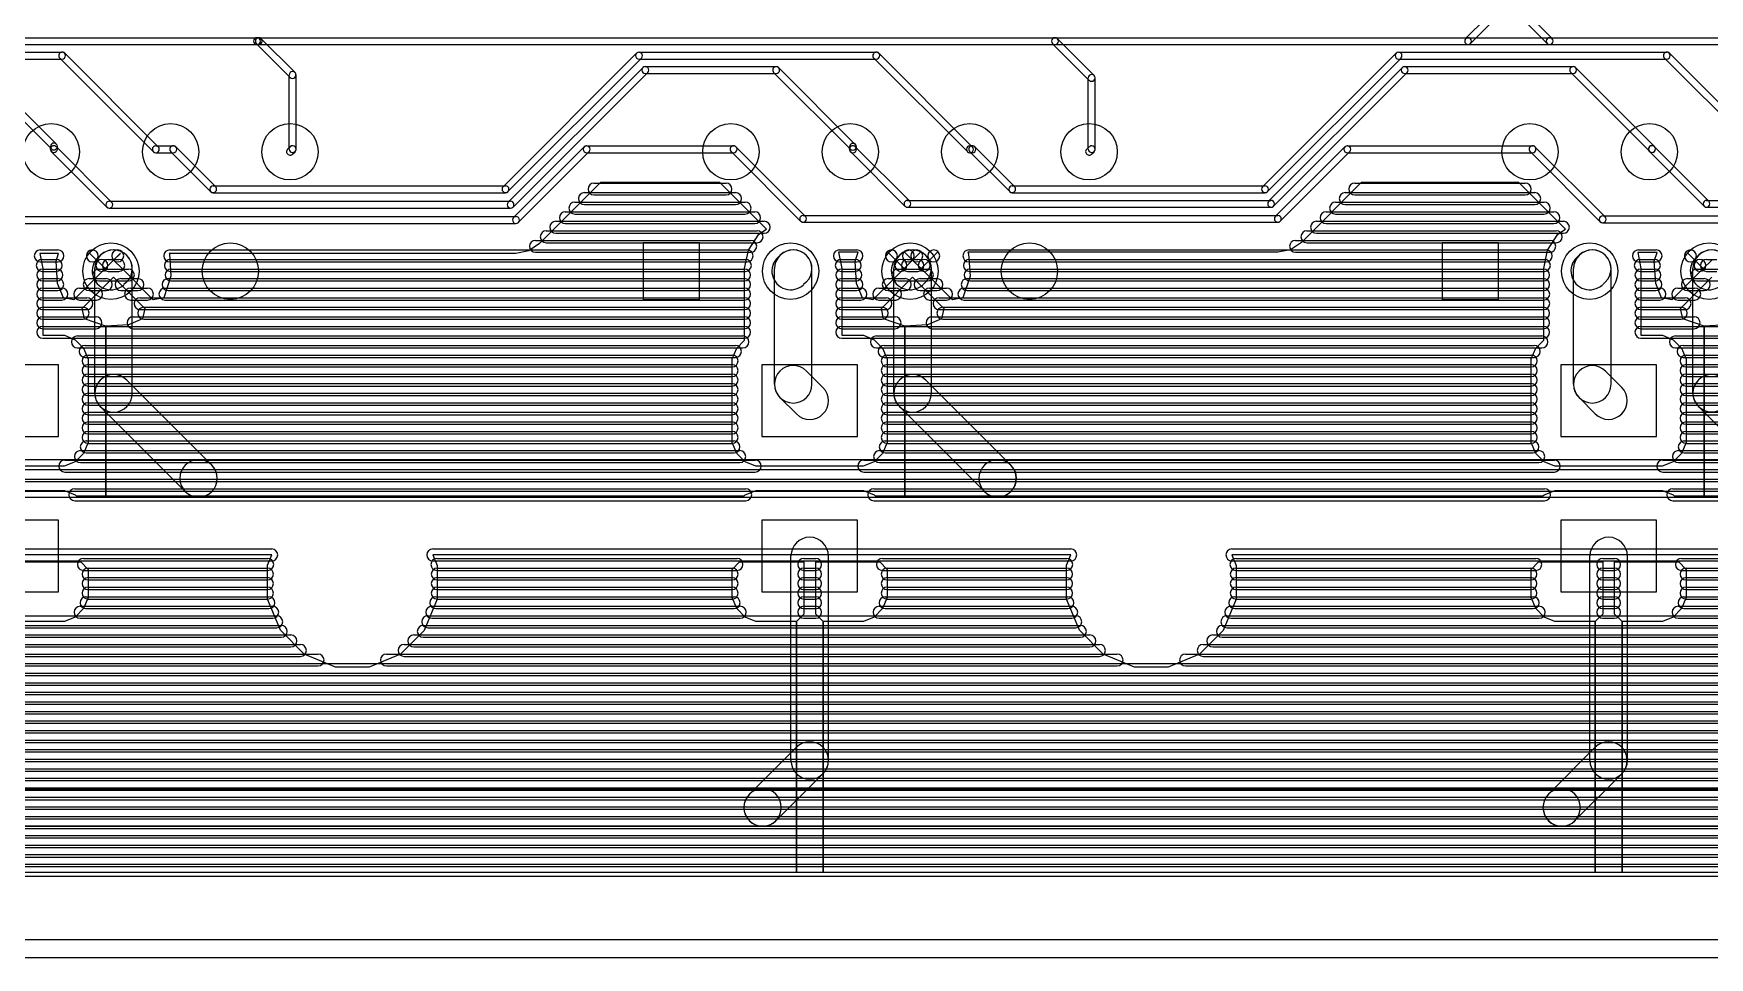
# Model space of a CAD drawing. Extents: x 25909 to 94169, y 14485 to 72115.
# Drawn here: x 42712 to 56750, y 14485 to 22222 of the extents above; entities that cross this region are included whole.
import ezdxf

# ---------------------------------------------------------------- set-up
doc = ezdxf.new("R2010")
doc.units = 0
doc.layers.add('BLACK', color=1, linetype='CONTINUOUS')

msp = doc.modelspace()

# ---------------------------------------------------------------- linework, layer by layer
at = {"layer": 'BLACK'}
for p, q in [((55048, 22520), (54707, 22179)), ((55089, 22479), (54748, 22138)), ((55049, 22479), (55390, 22138)), ((55090, 22520), (55431, 22179)), ((38165, 22187), (44583, 22187)), ((44583, 22187), (51267, 22187)), ((44583, 22187), (44597, 22187)), ((51267, 22187), (54727, 22187)), ((54728, 22187), (55410, 22187)), ((55411, 22187), (58035, 22187)), ((38165, 22129), (44583, 22129)), ((40713, 22066), (42951, 22066)), ((43756, 21274), (42973, 22057)), ((44578, 22137), (44861, 21854)), ((44583, 22129), (51267, 22129)), ((44583, 22129), (44597, 22129)), ((44619, 22178), (44902, 21895)), ((47763, 22058), (46644, 20939)), ((47784, 22066), (49770, 22066)), ((50575, 21274), (49792, 22057)), ((51247, 22137), (51554, 21830)), ((51267, 22129), (54727, 22129)), ((51288, 22178), (51595, 21871)), ((54125, 22058), (53006, 20939)), ((54146, 22066), (56392, 22066)), ((54728, 22129), (55410, 22129)), ((55411, 22129), (58035, 22129)), ((57197, 21274), (56414, 22057)), ((40713, 22008), (42951, 22008)), ((42902, 21297), (42263, 21936)), ((43715, 21233), (42932, 22016)), ((47804, 22017), (46685, 20898)), ((47815, 21936), (46688, 20809)), ((47784, 22008), (49770, 22008)), ((47836, 21945), (48932, 21945)), ((49595, 21294), (48952, 21937)), ((50534, 21233), (49751, 22016)), ((54166, 22017), (53047, 20898)), ((54176, 21936), (53057, 20817)), ((54146, 22008), (56392, 22008)), ((54197, 21945), (55607, 21945)), ((56288, 21277), (55629, 21936)), ((57156, 21233), (56373, 22016)), ((42861, 21256), (42222, 21895)), ((44853, 21254), (44853, 21874)), ((44911, 21254), (44911, 21874)), ((47856, 21895), (46729, 20768)), ((47836, 21887), (48932, 21887)), ((49554, 21253), (48911, 21896)), ((51546, 21254), (51546, 21850)), ((51604, 21254), (51604, 21850)), ((54217, 21895), (53098, 20776)), ((54197, 21887), (55607, 21887)), ((56247, 21236), (55588, 21895)), ((42853, 21254), (42853, 21276)), ((43325, 20769), (42862, 21232)), ((43366, 20810), (42903, 21273)), ((42911, 21254), (42911, 21276)), ((43736, 21282), (43882, 21282)), ((43736, 21224), (43882, 21224)), ((44195, 20899), (43862, 21232)), ((44236, 20940), (43903, 21273)), ((44840, 21254), (44862, 21274)), ((44880, 21212), (44902, 21232)), ((47324, 21274), (46731, 20681)), ((47365, 21233), (46772, 20640)), ((47345, 21282), (48575, 21282)), ((47345, 21224), (48575, 21224)), ((49137, 20650), (48554, 21233)), ((49178, 20691), (48595, 21274)), ((49546, 21253), (49546, 21273)), ((50011, 20776), (49554, 21233)), ((50052, 20817), (49595, 21274)), ((49604, 21253), (49604, 21273)), ((50555, 21282), (50575, 21282)), ((50888, 20899), (50555, 21232)), ((50555, 21224), (50575, 21224)), ((50929, 20940), (50596, 21273)), ((51533, 21254), (51555, 21274)), ((51573, 21212), (51595, 21232)), ((53696, 21274), (53113, 20691)), ((53737, 21233), (53154, 20650)), ((53717, 21282), (55267, 21282)), ((53717, 21224), (55267, 21224)), ((55834, 20646), (55247, 21233)), ((55875, 20687), (55288, 21274)), ((56239, 21254), (56239, 21256)), ((56704, 20776), (56247, 21233)), ((56745, 20817), (56288, 21274)), ((56297, 21254), (56297, 21256)), ((44217, 20947), (46665, 20947)), ((47460, 20974), (46949, 20463)), ((47406, 20970), (48512, 20970)), ((48459, 20974), (47460, 20974)), ((48850, 20584), (48459, 20974)), ((50910, 20947), (53026, 20947)), ((53832, 20974), (53331, 20473)), ((53778, 20970), (55206, 20970)), ((55152, 20974), (53832, 20974)), ((55543, 20584), (55152, 20974)), ((43347, 20817), (46707, 20817)), ((44217, 20889), (46665, 20889)), ((47246, 20810), (48672, 20810)), ((47326, 20890), (48592, 20890)), ((47326, 20790), (48592, 20790)), ((47406, 20870), (48512, 20870)), ((50032, 20825), (53076, 20825)), ((50910, 20889), (53026, 20889)), ((53618, 20810), (55366, 20810)), ((53698, 20890), (55286, 20890)), ((53698, 20790), (55286, 20790)), ((53778, 20870), (55206, 20870)), ((56725, 20825), (59591, 20825)), ((42564, 20689), (46752, 20689)), ((43347, 20759), (46707, 20759)), ((47086, 20650), (48832, 20650)), ((47166, 20730), (48752, 20730)), ((47246, 20710), (48672, 20710)), ((49158, 20699), (53134, 20699)), ((49158, 20641), (53134, 20641)), ((50032, 20767), (53076, 20767)), ((53458, 20650), (55526, 20650)), ((53538, 20730), (55446, 20730)), ((53618, 20710), (55366, 20710)), ((55855, 20695), (59633, 20695)), ((55855, 20637), (59633, 20637)), ((56725, 20767), (59591, 20767)), ((42564, 20631), (46752, 20631)), ((47006, 20570), (48772, 20570)), ((47086, 20550), (48832, 20550)), ((47166, 20630), (48752, 20630)), ((48699, 20409), (48787, 20541)), ((48787, 20541), (48850, 20584)), ((53378, 20570), (55466, 20570)), ((53458, 20550), (55526, 20550)), ((53538, 20630), (55446, 20630)), ((55392, 20409), (55480, 20541)), ((55480, 20541), (55543, 20584)), ((42922, 20381), (42763, 20381)), ((42763, 20381), (42789, 20253)), ((42768, 20410), (42916, 20410)), ((42901, 20317), (42922, 20381)), ((43183, 20381), (43182, 20381)), ((43182, 20381), (43311, 20253)), ((43311, 20253), (43183, 20381)), ((43273, 20367), (43252, 20346)), ((43382, 20324), (43439, 20381)), ((43438, 20381), (43382, 20324)), ((43439, 20381), (43438, 20381)), ((46752, 20381), (43849, 20381)), ((43849, 20381), (43851, 20378)), ((43851, 20378), (43863, 20189)), ((43853, 20410), (48689, 20410)), ((46859, 20402), (46752, 20381)), ((46949, 20463), (46859, 20402)), ((46915, 20490), (48719, 20490)), ((46915, 20390), (48719, 20390)), ((47006, 20470), (48772, 20470)), ((47817, 20468), (47817, 19996)), ((48289, 20468), (47817, 20468)), ((48289, 19996), (48289, 20468)), ((48668, 20253), (48699, 20409)), ((48966, 20367), (48945, 20346)), ((49619, 20391), (49454, 20391)), ((49454, 20391), (49482, 20253)), ((49461, 20410), (49609, 20410)), ((49594, 20317), (49619, 20391)), ((50004, 20253), (49866, 20391)), ((49866, 20391), (50004, 20253)), ((49966, 20367), (49945, 20346)), ((50008, 20391), (50007, 20391)), ((50007, 20391), (50075, 20324)), ((50075, 20324), (50008, 20391)), ((50075, 20324), (50142, 20391)), ((50141, 20391), (50075, 20324)), ((50142, 20391), (50141, 20391)), ((50146, 20253), (50284, 20391)), ((50283, 20391), (50146, 20253)), ((50284, 20391), (50283, 20391)), ((53134, 20391), (50538, 20391)), ((50538, 20391), (50544, 20378)), ((50544, 20378), (50556, 20189)), ((50546, 20410), (55382, 20410)), ((53241, 20412), (53134, 20391)), ((53331, 20473), (53241, 20412)), ((53282, 20490), (55412, 20490)), ((53282, 20390), (55412, 20390)), ((53378, 20470), (55466, 20470)), ((54510, 20468), (54510, 19996)), ((54982, 20468), (54510, 20468)), ((54982, 19996), (54982, 20468)), ((55361, 20253), (55392, 20409)), ((55659, 20367), (55638, 20346)), ((56310, 20387), (56148, 20387)), ((56148, 20387), (56175, 20253)), ((56154, 20410), (56302, 20410)), ((56287, 20317), (56310, 20387)), ((56697, 20253), (56563, 20387)), ((56563, 20387), (56697, 20253)), ((56659, 20367), (56638, 20346)), ((42768, 20310), (42916, 20310)), ((42784, 20330), (42902, 20330)), ((42784, 20230), (42902, 20230)), ((42789, 20253), (42789, 19696)), ((42789, 20250), (42907, 20250)), ((42913, 20128), (42901, 20317)), ((43311, 20253), (43049, 19991)), ((43225, 19209), (43225, 20253)), ((43258, 20250), (43506, 20250)), ((43382, 20324), (43311, 20253)), ((43338, 20330), (43426, 20330)), ((43338, 20230), (43426, 20230)), ((43453, 20253), (43382, 20324)), ((43715, 19991), (43453, 20253)), ((43539, 19209), (43539, 20253)), ((43853, 20310), (48689, 20310)), ((43858, 20330), (48674, 20330)), ((43858, 20230), (48674, 20230)), ((43863, 20250), (48667, 20250)), ((48668, 19654), (48668, 20253)), ((48918, 19285), (48918, 20253)), ((49232, 19285), (49232, 20253)), ((49461, 20310), (49609, 20310)), ((49477, 20330), (49595, 20330)), ((49477, 20230), (49595, 20230)), ((49482, 20253), (49482, 19696)), ((49482, 20250), (49600, 20250)), ((49606, 20128), (49594, 20317)), ((50004, 20253), (49742, 19991)), ((49918, 19209), (49918, 20253)), ((49951, 20250), (50199, 20250)), ((50075, 20324), (50004, 20253)), ((50031, 20330), (50119, 20330)), ((50031, 20230), (50119, 20230)), ((50146, 20253), (50075, 20324)), ((50408, 19991), (50146, 20253)), ((50232, 19209), (50232, 20253)), ((50546, 20310), (55382, 20310)), ((50551, 20330), (55367, 20330)), ((50551, 20230), (55367, 20230)), ((50556, 20250), (55360, 20250)), ((55361, 19655), (55361, 20253)), ((55611, 19285), (55611, 20253)), ((55925, 19285), (55925, 20253)), ((56154, 20310), (56302, 20310)), ((56170, 20330), (56288, 20330)), ((56170, 20230), (56288, 20230)), ((56175, 20253), (56175, 19696)), ((56175, 20250), (56293, 20250)), ((56299, 20128), (56287, 20317)), ((56697, 20253), (56435, 19991)), ((56611, 19211), (56611, 20253)), ((56644, 20250), (56892, 20250)), ((56768, 20324), (56697, 20253)), ((56724, 20330), (56812, 20330)), ((56724, 20230), (56812, 20230)), ((42789, 20170), (42915, 20170)), ((42789, 20150), (42907, 20150)), ((42789, 20090), (42949, 20090)), ((42962, 20010), (42913, 20128)), ((43098, 20090), (43240, 20090)), ((43120, 19920), (43382, 20182)), ((43178, 20170), (43320, 20170)), ((43258, 20150), (43506, 20150)), ((43382, 20182), (43644, 19920)), ((43444, 20170), (43586, 20170)), ((43490, 20140), (43469, 20119)), ((43524, 20090), (43666, 20090)), ((43863, 20189), (43802, 20010)), ((43812, 20090), (48668, 20090)), ((43839, 20170), (48667, 20170)), ((43863, 20150), (48667, 20150)), ((49183, 20140), (49162, 20119)), ((49482, 20170), (49608, 20170)), ((49482, 20150), (49600, 20150)), ((49482, 20090), (49642, 20090)), ((49655, 20010), (49606, 20128)), ((49791, 20090), (49933, 20090)), ((49813, 19920), (50075, 20182)), ((49871, 20170), (50013, 20170)), ((49951, 20150), (50199, 20150)), ((50075, 20182), (50337, 19920)), ((50137, 20170), (50279, 20170)), ((50183, 20140), (50162, 20119)), ((50217, 20090), (50359, 20090)), ((50556, 20189), (50495, 20010)), ((50505, 20090), (55361, 20090)), ((50532, 20170), (55360, 20170)), ((50556, 20150), (55360, 20150)), ((55876, 20140), (55855, 20119)), ((56175, 20170), (56301, 20170)), ((56175, 20150), (56293, 20150)), ((56175, 20090), (56335, 20090)), ((56348, 20010), (56299, 20128)), ((56484, 20090), (56626, 20090)), ((56506, 19920), (56768, 20182)), ((56564, 20170), (56706, 20170)), ((56644, 20150), (56892, 20150)), ((42789, 20070), (42915, 20070)), ((42789, 20010), (43159, 20010)), ((42789, 19990), (42949, 19990)), ((43049, 19991), (42962, 20010)), ((43098, 19990), (43240, 19990)), ((43178, 20070), (43320, 20070)), ((43444, 20070), (43586, 20070)), ((43524, 19990), (43666, 19990)), ((43604, 20010), (48668, 20010)), ((43802, 20010), (43715, 19991)), ((43812, 19990), (48668, 19990)), ((43839, 20070), (48667, 20070)), ((47817, 19996), (48289, 19996)), ((49482, 20070), (49608, 20070)), ((49482, 20010), (49852, 20010)), ((49482, 19990), (49642, 19990)), ((49742, 19991), (49655, 20010)), ((49791, 19990), (49933, 19990)), ((49871, 20070), (50013, 20070)), ((50137, 20070), (50279, 20070)), ((50217, 19990), (50359, 19990)), ((50297, 20010), (55361, 20010)), ((50495, 20010), (50408, 19991)), ((50505, 19990), (55361, 19990)), ((50532, 20070), (55360, 20070)), ((54510, 19996), (54982, 19996)), ((56175, 20070), (56301, 20070)), ((56175, 20010), (56545, 20010)), ((56175, 19990), (56335, 19990)), ((56435, 19991), (56348, 20010)), ((56484, 19990), (56626, 19990)), ((56564, 20070), (56706, 20070)), ((42789, 19930), (43127, 19930)), ((42789, 19910), (43159, 19910)), ((42789, 19850), (43235, 19850)), ((42789, 19830), (43127, 19830)), ((43139, 19833), (43120, 19920)), ((43318, 19772), (43139, 19833)), ((43625, 19833), (43507, 19784)), ((43545, 19850), (48667, 19850)), ((43604, 19910), (48668, 19910)), ((43644, 19920), (43625, 19833)), ((43635, 19930), (48667, 19930)), ((43635, 19830), (48667, 19830)), ((49482, 19930), (49820, 19930)), ((49482, 19910), (49852, 19910)), ((49482, 19850), (49928, 19850)), ((49482, 19830), (49820, 19830)), ((49832, 19833), (49813, 19920)), ((50011, 19772), (49832, 19833)), ((50318, 19833), (50200, 19784)), ((50238, 19850), (55360, 19850)), ((50297, 19910), (55361, 19910)), ((50337, 19920), (50318, 19833)), ((50328, 19930), (55360, 19930)), ((50328, 19830), (55360, 19830)), ((56175, 19930), (56513, 19930)), ((56175, 19910), (56545, 19910)), ((56175, 19850), (56621, 19850)), ((56175, 19830), (56513, 19830)), ((56525, 19833), (56506, 19920)), ((56704, 19772), (56525, 19833)), ((42789, 19770), (48667, 19770)), ((42789, 19750), (43235, 19750)), ((42789, 19696), (42970, 19696)), ((42789, 19670), (48667, 19670)), ((42970, 19696), (43061, 19658)), ((43061, 19658), (43131, 19588)), ((43079, 19690), (48653, 19690)), ((43507, 19784), (43318, 19772)), ((43318, 18350), (43318, 19772)), ((43318, 19772), (43318, 18350)), ((43545, 19750), (48667, 19750)), ((48602, 19588), (48668, 19654)), ((49482, 19770), (55360, 19770)), ((49482, 19750), (49928, 19750)), ((49482, 19696), (49663, 19696)), ((49482, 19670), (55360, 19670)), ((49663, 19696), (49754, 19658)), ((49754, 19658), (49824, 19588)), ((49772, 19690), (55346, 19690)), ((50200, 19784), (50011, 19772)), ((50011, 18350), (50011, 19772)), ((50011, 19772), (50011, 18350)), ((50238, 19750), (55360, 19750)), ((55294, 19588), (55361, 19655)), ((56175, 19770), (62053, 19770)), ((56175, 19750), (56621, 19750)), ((56175, 19696), (56355, 19696)), ((56175, 19670), (62053, 19670)), ((56355, 19696), (56446, 19658)), ((56446, 19658), (56516, 19588)), ((56464, 19690), (62038, 19690)), ((56893, 19784), (56704, 19772)), ((56704, 18350), (56704, 19772)), ((56704, 19772), (56704, 18350)), ((43079, 19590), (48653, 19590)), ((43131, 19588), (43169, 19496)), ((43143, 19610), (48591, 19610)), ((43169, 19530), (48563, 19530)), ((48564, 19497), (48602, 19588)), ((49772, 19590), (55346, 19590)), ((49824, 19588), (49862, 19496)), ((49836, 19610), (55282, 19610)), ((49862, 19530), (55256, 19530)), ((55256, 19497), (55294, 19588)), ((56464, 19590), (62038, 19590)), ((56516, 19588), (56554, 19496)), ((56528, 19610), (61976, 19610)), ((56554, 19530), (61948, 19530)), ((42920, 19447), (42120, 19447)), ((42920, 18847), (42920, 19447)), ((43143, 19510), (48591, 19510)), ((43169, 19496), (43169, 18797)), ((43169, 19450), (48563, 19450)), ((43169, 19430), (48563, 19430)), ((48564, 18798), (48564, 19497)), ((49613, 19447), (48813, 19447)), ((48813, 19447), (48813, 18847)), ((49186, 19396), (49324, 19258)), ((49613, 18847), (49613, 19447)), ((49836, 19510), (55282, 19510)), ((49862, 19496), (49862, 18797)), ((49862, 19450), (55256, 19450)), ((49862, 19430), (55256, 19430)), ((55256, 18798), (55256, 19497)), ((56305, 19447), (55505, 19447)), ((55505, 19447), (55505, 18847)), ((55879, 19395), (56015, 19259)), ((56305, 18847), (56305, 19447)), ((56528, 19510), (61976, 19510)), ((56554, 19496), (56554, 18797)), ((56554, 19450), (61948, 19450)), ((56554, 19430), (61948, 19430)), ((43169, 19370), (48563, 19370)), ((43169, 19350), (48563, 19350)), ((43169, 19290), (48563, 19290)), ((43169, 19270), (48563, 19270)), ((43493, 19320), (44205, 18608)), ((49862, 19370), (55256, 19370)), ((49862, 19350), (55256, 19350)), ((49862, 19290), (55256, 19290)), ((49862, 19270), (55256, 19270)), ((50186, 19320), (50898, 18608)), ((56554, 19370), (61948, 19370)), ((56554, 19350), (61948, 19350)), ((56554, 19290), (61948, 19290)), ((56554, 19270), (61948, 19270)), ((43169, 19210), (48563, 19210)), ((43169, 19190), (48563, 19190)), ((43169, 19130), (48563, 19130)), ((43169, 19110), (48563, 19110)), ((43271, 19098), (43983, 18386)), ((48964, 19174), (49102, 19036)), ((49862, 19210), (55256, 19210)), ((49862, 19190), (55256, 19190)), ((49862, 19130), (55256, 19130)), ((49862, 19110), (55256, 19110)), ((49964, 19098), (50676, 18386)), ((55657, 19173), (55793, 19037)), ((56554, 19210), (61948, 19210)), ((56554, 19190), (61948, 19190)), ((56554, 19130), (61948, 19130)), ((56554, 19110), (61948, 19110)), ((56657, 19099), (57369, 18387)), ((43169, 19050), (48563, 19050)), ((43169, 19030), (48563, 19030)), ((43169, 18970), (48563, 18970)), ((49862, 19050), (55256, 19050)), ((49862, 19030), (55256, 19030)), ((49862, 18970), (55256, 18970)), ((56554, 19050), (61948, 19050)), ((56554, 19030), (61948, 19030)), ((56554, 18970), (61948, 18970)), ((42120, 18847), (42920, 18847)), ((43169, 18950), (48563, 18950)), ((43169, 18890), (48563, 18890)), ((43169, 18870), (48563, 18870)), ((48813, 18847), (49613, 18847)), ((49862, 18950), (55256, 18950)), ((49862, 18890), (55256, 18890)), ((49862, 18870), (55256, 18870)), ((55505, 18847), (56305, 18847)), ((56554, 18950), (61948, 18950)), ((56554, 18890), (61948, 18890)), ((56554, 18870), (61948, 18870)), ((43131, 18706), (43061, 18636)), ((43105, 18730), (48627, 18730)), ((43169, 18797), (43131, 18706)), ((43153, 18810), (48579, 18810)), ((43153, 18710), (48579, 18710)), ((43169, 18790), (48563, 18790)), ((48602, 18706), (48564, 18798)), ((48672, 18636), (48602, 18706)), ((49824, 18706), (49754, 18636)), ((49798, 18730), (55320, 18730)), ((49862, 18797), (49824, 18706)), ((49846, 18810), (55270, 18810)), ((49846, 18710), (55270, 18710)), ((49862, 18790), (55256, 18790)), ((55294, 18706), (55256, 18798)), ((55364, 18636), (55294, 18706)), ((56516, 18706), (56446, 18636)), ((56490, 18730), (62012, 18730)), ((56554, 18797), (56516, 18706)), ((56538, 18810), (61964, 18810)), ((56538, 18710), (61964, 18710)), ((56554, 18790), (61948, 18790)), ((28466, 18570), (80266, 18570)), ((37402, 18654), (44094, 18654)), ((42969, 18598), (42070, 18598)), ((43061, 18636), (42969, 18598)), ((42973, 18650), (48757, 18650)), ((42973, 18550), (48757, 18550)), ((43105, 18630), (48627, 18630)), ((44094, 18654), (50786, 18654)), ((48763, 18598), (48672, 18636)), ((49662, 18598), (48763, 18598)), ((49754, 18636), (49662, 18598)), ((49666, 18650), (55450, 18650)), ((49666, 18550), (55450, 18550)), ((49798, 18630), (55320, 18630)), ((50787, 18654), (57479, 18654)), ((55455, 18598), (55364, 18636)), ((56354, 18598), (55455, 18598)), ((56446, 18636), (56354, 18598)), ((56358, 18650), (62142, 18650)), ((56358, 18550), (62142, 18550)), ((56490, 18630), (62012, 18630)), ((28466, 18470), (80266, 18470)), ((28546, 18490), (80186, 18490)), ((28546, 18390), (80186, 18390)), ((42071, 18396), (42970, 18396)), ((42970, 18396), (43061, 18358)), ((43057, 18410), (48677, 18410)), ((48672, 18358), (48764, 18396)), ((48764, 18396), (49663, 18396)), ((49663, 18396), (49754, 18358)), ((49750, 18410), (55368, 18410)), ((55364, 18358), (55456, 18396)), ((55456, 18396), (56355, 18396)), ((56355, 18396), (56446, 18358)), ((56442, 18410), (62062, 18410)), ((37402, 18340), (44094, 18340)), ((43057, 18310), (48677, 18310)), ((43061, 18358), (43068, 18350)), ((43068, 18350), (43318, 18350)), ((43318, 18350), (48664, 18350)), ((44094, 18340), (50786, 18340)), ((48664, 18350), (48672, 18358)), ((49750, 18310), (55368, 18310)), ((49754, 18358), (49762, 18350)), ((49762, 18350), (50011, 18350)), ((50011, 18350), (55355, 18350)), ((50787, 18340), (57479, 18340)), ((55355, 18350), (55364, 18358)), ((56442, 18310), (62062, 18310)), ((56446, 18358), (56453, 18350)), ((56453, 18350), (56704, 18350)), ((56704, 18350), (62048, 18350)), ((42920, 18147), (42120, 18147)), ((42920, 17547), (42920, 18147)), ((49613, 18147), (48813, 18147)), ((48813, 18147), (48813, 17547)), ((49613, 17547), (49613, 18147)), ((56305, 18147), (55505, 18147)), ((55505, 18147), (55505, 17547)), ((56305, 17547), (56305, 18147)), ((39363, 17906), (44707, 17906)), ((44707, 17856), (39363, 17856)), ((44671, 17769), (44707, 17856)), ((46056, 17906), (51400, 17906)), ((51400, 17856), (46056, 17856)), ((46056, 17856), (46093, 17768)), ((49056, 16135), (49056, 17847)), ((49370, 16135), (49370, 17847)), ((51364, 17769), (51400, 17856)), ((52749, 17906), (58093, 17906)), ((58093, 17856), (52749, 17856)), ((52749, 17856), (52786, 17768)), ((55748, 16135), (55748, 17847)), ((56062, 16135), (56062, 17847)), ((39363, 17806), (44707, 17806)), ((42570, 17797), (43108, 17797)), ((43108, 17797), (43170, 17735)), ((43129, 17826), (44673, 17826)), ((43129, 17726), (44673, 17726)), ((43169, 17746), (44671, 17746)), ((43170, 17735), (43169, 17498)), ((44671, 17486), (44671, 17769)), ((46056, 17806), (51400, 17806)), ((46090, 17826), (48604, 17826)), ((46090, 17726), (48604, 17726)), ((46093, 17768), (46093, 17485)), ((46093, 17746), (48563, 17746)), ((48563, 17735), (48625, 17797)), ((48564, 17498), (48563, 17735)), ((48625, 17797), (49163, 17797)), ((49163, 17826), (49263, 17826)), ((49163, 17797), (49163, 17359)), ((49163, 17746), (49263, 17746)), ((49163, 17726), (49263, 17726)), ((49263, 17359), (49263, 17797)), ((49263, 17797), (49801, 17797)), ((49801, 17797), (49863, 17735)), ((49822, 17826), (51366, 17826)), ((49822, 17726), (51366, 17726)), ((49862, 17746), (51364, 17746)), ((49863, 17735), (49862, 17498)), ((51364, 17486), (51364, 17769)), ((52749, 17806), (58093, 17806)), ((52783, 17826), (55295, 17826)), ((52783, 17726), (55295, 17726)), ((52786, 17768), (52786, 17485)), ((52786, 17746), (55254, 17746)), ((55255, 17735), (55317, 17797)), ((55256, 17498), (55255, 17735)), ((55317, 17797), (55855, 17797)), ((55855, 17826), (55955, 17826)), ((55855, 17797), (55855, 17359)), ((55855, 17746), (55955, 17746)), ((55855, 17726), (55955, 17726)), ((55955, 17359), (55955, 17797)), ((55955, 17797), (56493, 17797)), ((56493, 17797), (56555, 17735)), ((56514, 17826), (58060, 17826)), ((56514, 17726), (58060, 17726)), ((56554, 17746), (58056, 17746)), ((56555, 17735), (56554, 17498)), ((43169, 17666), (44671, 17666)), ((43169, 17646), (44671, 17646)), ((43169, 17586), (44671, 17586)), ((43169, 17566), (44671, 17566)), ((46093, 17666), (48563, 17666)), ((46093, 17646), (48563, 17646)), ((46093, 17586), (48563, 17586)), ((46093, 17566), (48563, 17566)), ((49163, 17666), (49263, 17666)), ((49163, 17646), (49263, 17646)), ((49163, 17586), (49263, 17586)), ((49163, 17566), (49263, 17566)), ((49862, 17666), (51364, 17666)), ((49862, 17646), (51364, 17646)), ((49862, 17586), (51364, 17586)), ((49862, 17566), (51364, 17566)), ((52786, 17666), (55254, 17666)), ((52786, 17646), (55254, 17646)), ((52786, 17586), (55254, 17586)), ((52786, 17566), (55254, 17566)), ((55855, 17666), (55955, 17666)), ((55855, 17646), (55955, 17646)), ((55855, 17586), (55955, 17586)), ((55855, 17566), (55955, 17566)), ((56554, 17666), (58056, 17666)), ((56554, 17646), (58056, 17646)), ((56554, 17586), (58056, 17586)), ((56554, 17566), (58056, 17566)), ((42120, 17547), (42920, 17547)), ((43101, 17426), (44715, 17426)), ((43169, 17498), (43131, 17406)), ((43151, 17506), (44683, 17506)), ((43169, 17486), (44671, 17486)), ((44779, 17225), (44671, 17486)), ((46093, 17485), (45984, 17224)), ((46047, 17426), (48631, 17426)), ((46080, 17506), (48580, 17506)), ((46093, 17486), (48563, 17486)), ((48602, 17406), (48564, 17498)), ((48813, 17547), (49613, 17547)), ((49163, 17506), (49263, 17506)), ((49163, 17486), (49263, 17486)), ((49163, 17426), (49263, 17426)), ((49794, 17426), (51408, 17426)), ((49862, 17498), (49824, 17406)), ((49844, 17506), (51376, 17506)), ((49862, 17486), (51364, 17486)), ((51472, 17225), (51364, 17486)), ((52786, 17485), (52677, 17224)), ((52740, 17426), (55324, 17426)), ((52773, 17506), (55273, 17506)), ((52786, 17486), (55254, 17486)), ((55294, 17406), (55256, 17498)), ((55505, 17547), (56305, 17547)), ((55855, 17506), (55955, 17506)), ((55855, 17486), (55955, 17486)), ((55855, 17426), (55955, 17426)), ((56486, 17426), (58102, 17426)), ((56554, 17498), (56516, 17406)), ((56536, 17506), (58068, 17506)), ((56554, 17486), (58056, 17486)), ((39321, 17346), (44749, 17346)), ((42871, 17298), (42632, 17297)), ((42970, 17298), (42871, 17298)), ((43061, 17336), (42970, 17298)), ((43131, 17406), (43061, 17336)), ((43101, 17326), (44715, 17326)), ((43151, 17406), (44683, 17406)), ((46014, 17346), (51442, 17346)), ((46047, 17326), (48631, 17326)), ((46080, 17406), (48580, 17406)), ((48672, 17336), (48602, 17406)), ((48763, 17298), (48672, 17336)), ((48862, 17298), (48763, 17298)), ((49101, 17297), (48862, 17298)), ((49163, 17359), (49101, 17297)), ((49101, 15200), (49101, 17297)), ((49101, 17297), (49101, 15200)), ((49163, 17406), (49263, 17406)), ((49163, 17326), (49263, 17326)), ((49325, 17297), (49263, 17359)), ((49564, 17298), (49325, 17297)), ((49325, 15200), (49325, 17297)), ((49325, 17297), (49325, 15200)), ((49663, 17298), (49564, 17298)), ((49754, 17336), (49663, 17298)), ((49824, 17406), (49754, 17336)), ((49794, 17326), (51408, 17326)), ((49844, 17406), (51376, 17406)), ((52707, 17346), (58135, 17346)), ((52740, 17326), (55324, 17326)), ((52773, 17406), (55273, 17406)), ((55364, 17336), (55294, 17406)), ((55455, 17298), (55364, 17336)), ((55554, 17298), (55455, 17298)), ((55793, 17297), (55554, 17298)), ((55855, 17359), (55793, 17297)), ((55793, 15200), (55793, 17297)), ((55793, 17297), (55793, 15200)), ((55855, 17406), (55955, 17406)), ((55855, 17326), (55955, 17326)), ((56017, 17297), (55955, 17359)), ((56256, 17298), (56017, 17297)), ((56017, 15200), (56017, 17297)), ((56017, 17297), (56017, 15200)), ((56355, 17298), (56256, 17298)), ((56446, 17336), (56355, 17298)), ((56516, 17406), (56446, 17336)), ((56486, 17326), (58102, 17326)), ((56536, 17406), (58068, 17406)), ((39203, 17186), (44867, 17186)), ((39283, 17266), (44787, 17266)), ((39283, 17166), (44787, 17166)), ((39321, 17246), (44749, 17246)), ((44979, 17025), (44779, 17225)), ((45984, 17224), (45784, 17024)), ((45896, 17186), (51560, 17186)), ((45976, 17266), (51480, 17266)), ((45976, 17166), (51480, 17166)), ((46014, 17246), (51442, 17246)), ((51672, 17025), (51472, 17225)), ((52677, 17224), (52477, 17024)), ((52589, 17186), (58253, 17186)), ((52669, 17266), (58173, 17266)), ((52669, 17166), (58173, 17166)), ((52707, 17246), (58135, 17246)), ((38975, 17026), (45095, 17026)), ((39123, 17106), (44947, 17106)), ((39123, 17006), (44947, 17006)), ((39203, 17086), (44867, 17086)), ((45240, 16916), (44979, 17025)), ((45784, 17024), (45523, 16916)), ((45668, 17026), (51788, 17026)), ((45816, 17106), (51640, 17106)), ((45816, 17006), (51640, 17006)), ((45896, 17086), (51560, 17086)), ((51933, 16916), (51672, 17025)), ((52477, 17024), (52216, 16916)), ((52361, 17026), (58481, 17026)), ((52509, 17106), (58333, 17106)), ((52509, 17006), (58333, 17006)), ((52589, 17086), (58253, 17086)), ((26625, 16946), (80657, 16946)), ((26625, 16866), (80657, 16866)), ((26625, 16846), (80657, 16846)), ((38975, 16926), (45095, 16926)), ((45523, 16916), (45240, 16916)), ((45668, 16926), (51788, 16926)), ((52216, 16916), (51933, 16916)), ((52361, 16926), (58481, 16926)), ((26625, 16786), (80657, 16786)), ((26625, 16766), (80657, 16766)), ((26625, 16706), (80657, 16706)), ((26625, 16686), (80657, 16686)), ((26625, 16626), (80657, 16626)), ((26625, 16606), (80657, 16606)), ((26625, 16546), (80657, 16546)), ((26625, 16526), (80657, 16526)), ((26625, 16466), (80657, 16466)), ((26625, 16446), (80657, 16446)), ((26625, 16386), (80657, 16386)), ((26625, 16366), (80657, 16366)), ((26625, 16306), (80657, 16306)), ((26625, 16286), (80657, 16286)), ((26625, 16226), (80657, 16226)), ((26625, 16206), (80657, 16206)), ((26625, 16146), (80657, 16146)), ((49102, 16246), (48708, 15852)), ((55793, 16245), (55401, 15853)), ((26625, 16126), (80657, 16126)), ((26625, 16066), (80657, 16066)), ((26625, 16046), (80657, 16046)), ((49324, 16024), (48930, 15630)), ((56015, 16023), (55623, 15631)), ((26625, 15986), (80657, 15986)), ((26625, 15966), (80657, 15966)), ((26625, 15906), (80657, 15906)), ((26625, 15886), (80657, 15886)), ((42126, 15898), (48818, 15898)), ((48819, 15898), (55511, 15898)), ((55512, 15898), (62204, 15898)), ((26625, 15826), (80657, 15826)), ((26625, 15806), (80657, 15806)), ((26625, 15726), (80657, 15726)), ((26691, 15746), (80593, 15746)), ((26691, 15646), (80593, 15646)), ((26771, 15666), (80513, 15666)), ((26851, 15586), (80433, 15586)), ((42126, 15584), (48818, 15584)), ((48819, 15584), (55511, 15584)), ((55512, 15584), (62204, 15584)), ((26771, 15566), (80513, 15566)), ((26851, 15486), (80433, 15486)), ((26930, 15506), (80352, 15506)), ((26930, 15406), (80352, 15406)), ((27010, 15426), (80272, 15426)), ((27010, 15326), (80272, 15326)), ((27090, 15346), (80192, 15346)), ((27090, 15246), (80192, 15246)), ((27170, 15266), (80112, 15266)), ((27170, 15166), (80112, 15166)), ((42632, 15200), (49101, 15200)), ((49101, 15200), (49325, 15200)), ((49325, 15200), (55793, 15200)), ((55793, 15200), (56017, 15200)), ((56017, 15200), (62486, 15200)), ((26378, 14635), (94094, 14635)), ((26378, 14485), (94094, 14485))]:
    msp.add_line(p, q, dxfattribs=at)
for centre in [(42860, 21232), (43860, 21232), (44860, 21232), (48553, 21232), (49553, 21232), (50553, 21232), (51553, 21232), (55246, 21232), (56246, 21232), (43360, 20232), (44360, 20232), (49053, 20232), (50053, 20232), (51053, 20232), (55746, 20232), (56746, 20232)]:
    msp.add_circle(centre, 236, dxfattribs=at)
for centre, radius, start, end in [((44583, 22158), 29, 90, 270), ((44583, 22158), 29, 90, 270), ((44599, 22157), 29, 45, 225), ((44583, 22158), 29, 270, 450), ((44597, 22158), 29, 270, 450), ((51267, 22158), 29, 90, 270), ((51268, 22157), 29, 45, 225), ((51267, 22158), 29, 270, 450), ((54728, 22158), 29, 90, 270), ((54727, 22158), 29, 270, 450), ((55411, 22158), 29, 90, 270), ((55410, 22158), 29, 270, 450), ((42952, 22037), 29, 405, 585), ((42951, 22037), 29, 270, 450), ((47784, 22037), 29, 90, 270), ((47783, 22037), 29, -45, 135), ((49771, 22037), 29, 405, 585), ((49770, 22037), 29, 270, 450), ((54146, 22037), 29, 90, 270), ((54145, 22037), 29, -45, 135), ((54728, 22159), 29, 135, 315), ((55410, 22159), 29, 225, 405), ((56393, 22037), 29, 405, 585), ((56392, 22037), 29, 270, 450), ((44882, 21874), 29, 360, 540), ((47836, 21916), 29, 90, 270), ((47836, 21916), 29, -45, 135), ((48932, 21916), 29, 405, 585), ((48932, 21916), 29, 270, 450), ((54197, 21916), 29, 90, 270), ((54196, 21915), 29, -45, 135), ((55608, 21916), 29, 405, 585), ((55607, 21916), 29, 270, 450), ((44881, 21875), 29, 225, 405), ((51575, 21850), 29, 360, 540), ((51574, 21851), 29, 225, 405), ((42882, 21276), 29, 360, 540), ((42882, 21253), 29, 405, 585), ((42882, 21254), 29, 180, 360), ((42882, 21276), 29, 225, 405), ((43736, 21253), 29, 90, 270), ((43736, 21253), 29, 225, 405), ((43882, 21253), 29, 405, 585), ((43882, 21253), 29, 270, 450), ((44860, 21233), 29, 133, 313), ((44882, 21254), 29, 180, 360), ((44882, 21253), 29, 313, 493), ((47345, 21253), 29, 90, 270), ((47344, 21253), 29, -45, 135), ((48575, 21253), 29, 405, 585), ((48575, 21253), 29, 270, 450), ((49575, 21273), 29, 360, 540), ((49575, 21253), 29, 405, 585), ((49575, 21253), 29, 180, 360), ((49574, 21274), 29, 225, 405), ((50555, 21253), 29, 90, 270), ((50555, 21253), 29, 225, 405), ((50575, 21253), 29, 405, 585), ((50575, 21253), 29, 270, 450), ((51553, 21233), 29, 133, 313), ((51575, 21254), 29, 180, 360), ((51575, 21253), 29, 313, 493), ((53717, 21253), 29, 90, 270), ((53716, 21253), 29, -45, 135), ((55268, 21253), 29, 405, 585), ((55267, 21253), 29, 270, 450), ((56268, 21256), 29, 360, 540), ((56268, 21253), 29, 405, 585), ((56268, 21254), 29, 180, 360), ((56268, 21256), 29, 225, 405), ((44217, 20918), 29, 90, 270), ((44216, 20919), 29, 225, 405), ((46665, 20919), 29, 135, 315), ((46665, 20918), 29, 270, 450), ((47406, 20920), 50, 90, 270), ((48512, 20920), 50, 270, 450), ((50910, 20918), 29, 90, 270), ((50909, 20919), 29, 225, 405), ((53027, 20919), 29, 135, 315), ((53026, 20918), 29, 270, 450), ((53778, 20920), 50, 90, 270), ((55206, 20920), 50, 270, 450), ((43347, 20788), 29, 90, 270), ((43346, 20789), 29, 225, 405), ((46708, 20788), 29, 135, 315), ((46707, 20788), 29, 270, 450), ((47246, 20760), 50, 90, 270), ((47326, 20840), 50, 90, 270), ((48592, 20840), 50, 270, 450), ((48672, 20760), 50, 270, 450), ((50032, 20796), 29, 90, 270), ((50031, 20797), 29, 225, 405), ((53078, 20797), 29, 135, 315), ((53076, 20796), 29, 270, 450), ((53618, 20760), 50, 90, 270), ((53698, 20840), 50, 90, 270), ((55286, 20840), 50, 270, 450), ((55366, 20760), 50, 270, 450), ((56725, 20796), 29, 90, 270), ((56724, 20797), 29, 225, 405), ((46752, 20661), 29, 135, 315), ((46752, 20660), 29, 270, 450), ((47086, 20600), 50, 90, 270), ((47166, 20680), 50, 90, 270), ((48752, 20680), 50, 270, 450), ((48832, 20600), 50, 270, 450), ((49158, 20670), 29, 90, 270), ((49157, 20671), 29, 225, 405), ((53134, 20671), 29, 135, 315), ((53134, 20670), 29, 270, 450), ((53458, 20600), 50, 90, 270), ((53538, 20680), 50, 90, 270), ((55446, 20680), 50, 270, 450), ((55526, 20600), 50, 270, 450), ((55855, 20666), 29, 90, 270), ((55854, 20667), 29, 225, 405), ((47006, 20520), 50, 90, 270), ((48772, 20520), 50, 270, 450), ((53378, 20520), 50, 90, 270), ((55466, 20520), 50, 270, 450), ((42768, 20360), 50, 90, 270), ((42916, 20360), 50, 270, 450), ((43204, 20360), 50, 0, 180), ((43204, 20360), 50, 180, 360), ((43382, 20253), 157, 360, 540), ((43382, 20253), 157, -46, 133), ((43417, 20360), 50, 90, 270), ((43417, 20360), 50, 270, 450), ((43853, 20360), 50, 90, 270), ((46915, 20440), 50, 90, 270), ((48689, 20360), 50, 270, 450), ((48719, 20440), 50, 270, 450), ((49075, 20253), 157, 360, 540), ((49075, 20253), 157, -46, 133), ((49461, 20360), 50, 90, 270), ((49609, 20360), 50, 270, 450), ((49897, 20360), 50, 0, 180), ((49897, 20360), 50, 180, 360), ((50075, 20253), 157, 360, 540), ((50075, 20253), 157, -46, 133), ((50039, 20360), 50, 0, 180), ((50039, 20360), 50, 180, 360), ((50110, 20360), 50, 90, 270), ((50110, 20360), 50, 270, 450), ((50252, 20360), 50, 90, 270), ((50252, 20360), 50, 270, 450), ((50546, 20360), 50, 90, 270), ((53282, 20440), 50, 90, 270), ((55382, 20360), 50, 270, 450), ((55412, 20440), 50, 270, 450), ((55768, 20253), 157, 360, 540), ((55768, 20253), 157, -46, 133), ((56154, 20360), 50, 90, 270), ((56302, 20360), 50, 270, 450), ((56590, 20360), 50, 0, 180), ((56590, 20360), 50, 180, 360), ((56768, 20253), 157, 360, 540), ((56768, 20253), 157, -46, 133), ((42784, 20280), 50, 90, 270), ((42789, 20200), 50, 90, 270), ((42902, 20280), 50, 270, 450), ((42907, 20200), 50, 270, 450), ((43360, 20233), 157, 133, 313), ((43258, 20200), 50, 90, 270), ((43284, 20280), 50, 0, 180), ((43284, 20280), 50, 180, 360), ((43338, 20280), 50, 90, 270), ((43426, 20280), 50, 270, 450), ((43506, 20200), 50, 270, 450), ((43858, 20280), 50, 90, 270), ((43863, 20200), 50, 90, 270), ((48667, 20200), 50, 270, 450), ((48674, 20280), 50, 270, 450), ((49053, 20233), 157, 133, 313), ((49477, 20280), 50, 90, 270), ((49482, 20200), 50, 90, 270), ((49595, 20280), 50, 270, 450), ((49600, 20200), 50, 270, 450), ((50053, 20233), 157, 133, 313), ((49951, 20200), 50, 90, 270), ((49977, 20280), 50, 0, 180), ((49977, 20280), 50, 180, 360), ((50031, 20280), 50, 90, 270), ((50119, 20280), 50, 270, 450), ((50172, 20280), 50, 90, 270), ((50172, 20280), 50, 270, 450), ((50199, 20200), 50, 270, 450), ((50551, 20280), 50, 90, 270), ((50556, 20200), 50, 90, 270), ((55360, 20200), 50, 270, 450), ((55367, 20280), 50, 270, 450), ((55746, 20233), 157, 133, 313), ((56170, 20280), 50, 90, 270), ((56175, 20200), 50, 90, 270), ((56288, 20280), 50, 270, 450), ((56293, 20200), 50, 270, 450), ((56746, 20233), 157, 133, 313), ((56644, 20200), 50, 90, 270), ((56670, 20280), 50, 0, 180), ((56670, 20280), 50, 180, 360), ((56724, 20280), 50, 90, 270), ((42789, 20120), 50, 90, 270), ((42789, 20040), 50, 90, 270), ((42915, 20120), 50, 270, 450), ((42949, 20040), 50, 270, 450), ((43098, 20040), 50, 90, 270), ((43178, 20120), 50, 90, 270), ((43240, 20040), 50, 270, 450), ((43320, 20120), 50, 270, 450), ((43444, 20120), 50, 90, 270), ((43524, 20040), 50, 90, 270), ((43586, 20120), 50, 270, 450), ((43666, 20040), 50, 270, 450), ((43812, 20040), 50, 90, 270), ((43839, 20120), 50, 90, 270), ((48667, 20120), 50, 270, 450), ((48668, 20040), 50, 270, 450), ((49482, 20120), 50, 90, 270), ((49482, 20040), 50, 90, 270), ((49608, 20120), 50, 270, 450), ((49642, 20040), 50, 270, 450), ((49791, 20040), 50, 90, 270), ((49871, 20120), 50, 90, 270), ((49933, 20040), 50, 270, 450), ((50013, 20120), 50, 270, 450), ((50137, 20120), 50, 90, 270), ((50217, 20040), 50, 90, 270), ((50279, 20120), 50, 270, 450), ((50359, 20040), 50, 270, 450), ((50505, 20040), 50, 90, 270), ((50532, 20120), 50, 90, 270), ((55360, 20120), 50, 270, 450), ((55361, 20040), 50, 270, 450), ((56175, 20120), 50, 90, 270), ((56175, 20040), 50, 90, 270), ((56301, 20120), 50, 270, 450), ((56335, 20040), 50, 270, 450), ((56484, 20040), 50, 90, 270), ((56564, 20120), 50, 90, 270), ((56626, 20040), 50, 270, 450), ((56706, 20120), 50, 270, 450), ((42789, 19960), 50, 90, 270), ((43159, 19960), 50, 270, 450), ((43604, 19960), 50, 90, 270), ((48668, 19960), 50, 270, 450), ((49482, 19960), 50, 90, 270), ((49852, 19960), 50, 270, 450), ((50297, 19960), 50, 90, 270), ((55361, 19960), 50, 270, 450), ((56175, 19960), 50, 90, 270), ((56545, 19960), 50, 270, 450), ((42789, 19880), 50, 90, 270), ((42789, 19800), 50, 90, 270), ((43127, 19880), 50, 270, 450), ((43235, 19800), 50, 270, 450), ((43545, 19800), 50, 90, 270), ((43635, 19880), 50, 90, 270), ((48667, 19880), 50, 270, 450), ((48667, 19800), 50, 270, 450), ((49482, 19880), 50, 90, 270), ((49482, 19800), 50, 90, 270), ((49820, 19880), 50, 270, 450), ((49928, 19800), 50, 270, 450), ((50238, 19800), 50, 90, 270), ((50328, 19880), 50, 90, 270), ((55360, 19880), 50, 270, 450), ((55360, 19800), 50, 270, 450), ((56175, 19880), 50, 90, 270), ((56175, 19800), 50, 90, 270), ((56513, 19880), 50, 270, 450), ((56621, 19800), 50, 270, 450), ((42789, 19720), 50, 90, 270), ((43079, 19640), 50, 90, 270), ((48653, 19640), 50, 270, 450), ((48667, 19720), 50, 270, 450), ((49482, 19720), 50, 90, 270), ((49772, 19640), 50, 90, 270), ((55346, 19640), 50, 270, 450), ((55360, 19720), 50, 270, 450), ((56175, 19720), 50, 90, 270), ((56464, 19640), 50, 90, 270), ((43143, 19560), 50, 90, 270), ((43169, 19480), 50, 90, 270), ((48563, 19480), 50, 270, 450), ((48591, 19560), 50, 270, 450), ((49836, 19560), 50, 90, 270), ((49862, 19480), 50, 90, 270), ((55256, 19480), 50, 270, 450), ((55282, 19560), 50, 270, 450), ((56528, 19560), 50, 90, 270), ((56554, 19480), 50, 90, 270), ((43169, 19400), 50, 90, 270), ((48563, 19400), 50, 270, 450), ((49075, 19285), 157, 45, 225), ((49862, 19400), 50, 90, 270), ((55256, 19400), 50, 270, 450), ((55768, 19284), 157, 45, 225), ((56554, 19400), 50, 90, 270), ((43169, 19320), 50, 90, 270), ((43169, 19240), 50, 90, 270), ((43382, 19209), 157, 45, 225), ((48563, 19320), 50, 270, 450), ((48563, 19240), 50, 270, 450), ((49075, 19285), 157, 180, 360), ((49213, 19147), 157, 225, 405), ((49862, 19320), 50, 90, 270), ((49862, 19240), 50, 90, 270), ((50075, 19209), 157, 45, 225), ((55256, 19320), 50, 270, 450), ((55256, 19240), 50, 270, 450), ((55768, 19285), 157, 180, 360), ((55904, 19148), 157, 225, 405), ((56554, 19320), 50, 90, 270), ((56554, 19240), 50, 90, 270), ((56768, 19210), 157, 45, 225), ((43169, 19160), 50, 90, 270), ((43169, 19080), 50, 90, 270), ((43382, 19209), 157, 180, 360), ((48563, 19160), 50, 270, 450), ((48563, 19080), 50, 270, 450), ((49862, 19160), 50, 90, 270), ((49862, 19080), 50, 90, 270), ((50075, 19209), 157, 180, 360), ((55256, 19160), 50, 270, 450), ((55256, 19080), 50, 270, 450), ((56554, 19160), 50, 90, 270), ((56554, 19080), 50, 90, 270), ((56768, 19211), 157, 180, 360), ((43169, 19000), 50, 90, 270), ((43169, 18920), 50, 90, 270), ((48563, 19000), 50, 270, 450), ((48563, 18920), 50, 270, 450), ((49862, 19000), 50, 90, 270), ((49862, 18920), 50, 90, 270), ((55256, 19000), 50, 270, 450), ((55256, 18920), 50, 270, 450), ((56554, 19000), 50, 90, 270), ((56554, 18920), 50, 90, 270), ((43169, 18840), 50, 90, 270), ((48563, 18840), 50, 270, 450), ((49862, 18840), 50, 90, 270), ((55256, 18840), 50, 270, 450), ((56554, 18840), 50, 90, 270), ((43105, 18680), 50, 90, 270), ((43153, 18760), 50, 90, 270), ((48579, 18760), 50, 270, 450), ((48627, 18680), 50, 270, 450), ((49798, 18680), 50, 90, 270), ((49846, 18760), 50, 90, 270), ((55270, 18760), 50, 270, 450), ((55320, 18680), 50, 270, 450), ((56490, 18680), 50, 90, 270), ((56538, 18760), 50, 90, 270), ((42973, 18600), 50, 90, 270), ((44094, 18497), 157, 90, 270), ((44094, 18497), 157, 225, 405), ((44094, 18497), 157, 270, 450), ((48757, 18600), 50, 270, 450), ((49666, 18600), 50, 90, 270), ((50787, 18497), 157, 90, 270), ((50787, 18497), 157, 225, 405), ((50786, 18497), 157, 270, 450), ((55450, 18600), 50, 270, 450), ((56358, 18600), 50, 90, 270), ((43057, 18360), 50, 90, 270), ((48677, 18360), 50, 270, 450), ((49750, 18360), 50, 90, 270), ((55368, 18360), 50, 270, 450), ((56442, 18360), 50, 90, 270), ((49213, 17847), 157, 360, 540), ((55905, 17847), 157, 360, 540), ((44707, 17856), 50, 270, 450), ((46056, 17856), 50, 90, 270), ((51400, 17856), 50, 270, 450), ((52749, 17856), 50, 90, 270), ((43129, 17776), 50, 90, 270), ((43169, 17696), 50, 90, 270), ((44671, 17696), 50, 270, 450), ((44673, 17776), 50, 270, 450), ((46090, 17776), 50, 90, 270), ((46093, 17696), 50, 90, 270), ((48563, 17696), 50, 270, 450), ((48604, 17776), 50, 270, 450), ((49163, 17776), 50, 90, 270), ((49163, 17696), 50, 90, 270), ((49263, 17776), 50, 270, 450), ((49263, 17696), 50, 270, 450), ((49822, 17776), 50, 90, 270), ((49862, 17696), 50, 90, 270), ((51364, 17696), 50, 270, 450), ((51366, 17776), 50, 270, 450), ((52783, 17776), 50, 90, 270), ((52786, 17696), 50, 90, 270), ((55254, 17696), 50, 270, 450), ((55295, 17776), 50, 270, 450), ((55855, 17776), 50, 90, 270), ((55855, 17696), 50, 90, 270), ((55955, 17776), 50, 270, 450), ((55955, 17696), 50, 270, 450), ((56514, 17776), 50, 90, 270), ((56554, 17696), 50, 90, 270), ((43169, 17616), 50, 90, 270), ((43169, 17536), 50, 90, 270), ((44671, 17616), 50, 270, 450), ((44671, 17536), 50, 270, 450), ((46093, 17616), 50, 90, 270), ((46093, 17536), 50, 90, 270), ((48563, 17616), 50, 270, 450), ((48563, 17536), 50, 270, 450), ((49163, 17616), 50, 90, 270), ((49163, 17536), 50, 90, 270), ((49263, 17616), 50, 270, 450), ((49263, 17536), 50, 270, 450), ((49862, 17616), 50, 90, 270), ((49862, 17536), 50, 90, 270), ((51364, 17616), 50, 270, 450), ((51364, 17536), 50, 270, 450), ((52786, 17616), 50, 90, 270), ((52786, 17536), 50, 90, 270), ((55254, 17616), 50, 270, 450), ((55254, 17536), 50, 270, 450), ((55855, 17616), 50, 90, 270), ((55855, 17536), 50, 90, 270), ((55955, 17616), 50, 270, 450), ((55955, 17536), 50, 270, 450), ((56554, 17616), 50, 90, 270), ((56554, 17536), 50, 90, 270), ((43101, 17376), 50, 90, 270), ((43151, 17456), 50, 90, 270), ((44683, 17456), 50, 270, 450), ((44715, 17376), 50, 270, 450), ((46047, 17376), 50, 90, 270), ((46080, 17456), 50, 90, 270), ((48580, 17456), 50, 270, 450), ((48631, 17376), 50, 270, 450), ((49163, 17456), 50, 90, 270), ((49163, 17376), 50, 90, 270), ((49263, 17456), 50, 270, 450), ((49263, 17376), 50, 270, 450), ((49794, 17376), 50, 90, 270), ((49844, 17456), 50, 90, 270), ((51376, 17456), 50, 270, 450), ((51408, 17376), 50, 270, 450), ((52740, 17376), 50, 90, 270), ((52773, 17456), 50, 90, 270), ((55273, 17456), 50, 270, 450), ((55324, 17376), 50, 270, 450), ((55855, 17456), 50, 90, 270), ((55855, 17376), 50, 90, 270), ((55955, 17456), 50, 270, 450), ((55955, 17376), 50, 270, 450), ((56486, 17376), 50, 90, 270), ((56536, 17456), 50, 90, 270), ((44749, 17296), 50, 270, 450), ((46014, 17296), 50, 90, 270), ((51442, 17296), 50, 270, 450), ((52707, 17296), 50, 90, 270), ((44787, 17216), 50, 270, 450), ((44867, 17136), 50, 270, 450), ((45896, 17136), 50, 90, 270), ((45976, 17216), 50, 90, 270), ((51480, 17216), 50, 270, 450), ((51560, 17136), 50, 270, 450), ((52589, 17136), 50, 90, 270), ((52669, 17216), 50, 90, 270), ((44947, 17056), 50, 270, 450), ((45095, 16976), 50, 270, 450), ((45668, 16976), 50, 90, 270), ((45816, 17056), 50, 90, 270), ((51640, 17056), 50, 270, 450), ((51788, 16976), 50, 270, 450), ((52361, 16976), 50, 90, 270), ((52509, 17056), 50, 90, 270), ((49213, 16135), 157, -45, 135), ((55904, 16134), 157, -45, 135), ((49213, 16135), 157, 180, 360), ((55905, 16135), 157, 180, 360), ((48819, 15741), 157, 90, 270), ((48818, 15741), 157, 270, 450), ((55512, 15741), 157, 90, 270), ((55511, 15741), 157, 270, 450), ((48819, 15741), 157, 135, 315), ((55512, 15742), 157, 135, 315)]:
    msp.add_arc(centre, radius, start, end, dxfattribs=at)

doc.saveas('drawing.dxf')
